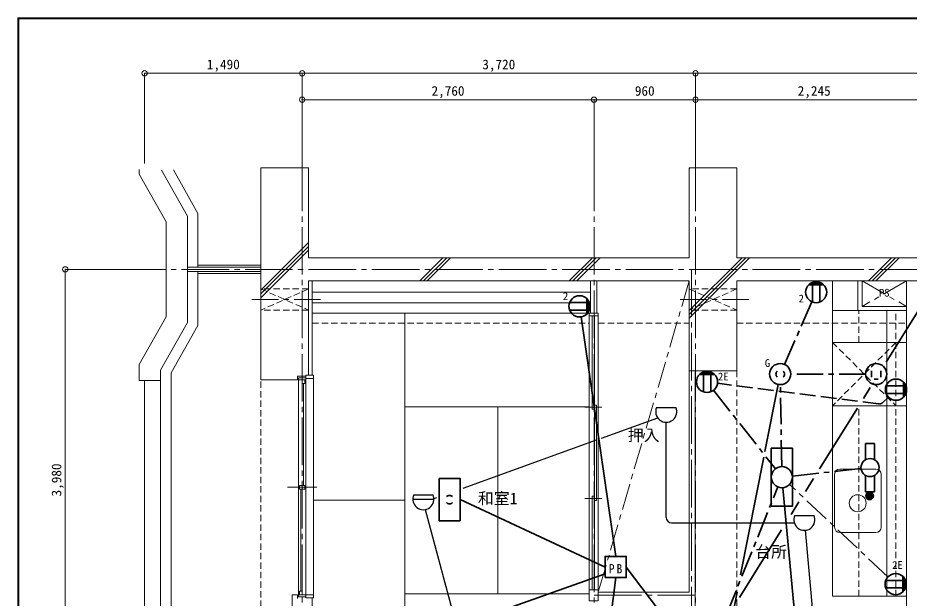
# Model space of a CAD drawing. Units: millimetres at full size, sheet at 1:50. Extents: x -9674 to 9699, y -6794 to 6791.
# Drawn here: x -9674 to -1245, y 1307 to 6791 of the extents above; entities that cross this region are included whole.
import ezdxf
from ezdxf.enums import TextEntityAlignment as Align

# ---------------------------------------------------------------- set-up
doc = ezdxf.new("R2010")
doc.units = ezdxf.units.MM
doc.header["$LTSCALE"] = 50
doc.header["$PDMODE"] = 32
doc.header["$PDSIZE"] = 50
for name, pattern in [('CHAIN1', [8, 5, -1, 1, -1]), ('CHAIN2', [12, 9, -1, 1, -1]), ('DASHED1', [1.8, 1.2, -0.6]), ('DASHED3', [4, 3, -1])]:
    doc.linetypes.add(name, pattern=pattern)
for name, color, linetype, lineweight in [('0-0_図面枠', 7, 'Continuous', 9), ('1-0_芯', 134, 'CHAIN2', 9), ('1-1_躯体', 134, 'Continuous', 9), ('1-2_間仕切', 134, 'Continuous', 9), ('1-3_建具', 134, 'Continuous', 9), ('1-4_仕上げ', 134, 'Continuous', 9), ('1-5_設備', 134, 'Continuous', 9), ('1-6_ﾊﾞﾙｺﾆｰ・階段', 134, 'Continuous', 9), ('1-7_その他', 134, 'DASHED1', 9), ('1-8_ハッチ', 134, 'Continuous', 9), ('1-B_寸法', 134, 'Continuous', 9), ('1-C_梁', 134, 'DASHED1', 9), ('2-0_芯', 2, 'Continuous', 35), ('2-E', 2, 'Continuous', 35), ('3-3', 1, 'Continuous', 25)]:
    doc.layers.add(name, color=color, linetype=linetype, lineweight=lineweight)
doc.layers.add('1-A_文字', color=134, linetype='Continuous')
doc.styles.add('ＭＳ ゴシック', font='')
doc.styles.get('ＭＳ ゴシック').set_extended_font_data('MS Gothic')

msp = doc.modelspace()

# ---------------------------------------------------------------- linework, layer by layer
at = {"layer": '0-0_図面枠'}
for p, q in [((-9673.92, 6791.43), (-9673.92, -6793.93)), ((-9672.16, 6789.66), (-9672.16, -6792.16)), ((9697.16, 6789.66), (-9672.16, 6789.66)), ((-9670.4, 6787.9), (-9670.4, -6790.4)), ((9695.4, 6787.9), (-9670.4, 6787.9)), ((-9668.64, -6788.64), (-9668.64, 6786.14)), ((-9668.64, 6786.14), (9693.64, 6786.14)), ((-9666.87, 6784.38), (-9666.87, -6786.88)), ((9691.87, 6784.38), (-9666.87, 6784.38)), ((-9665.11, 6782.61), (-9665.11, -6785.11)), ((9690.11, 6782.61), (-9665.11, 6782.61)), ((9688.35, 6780.85), (-9663.35, 6780.85)), ((-9663.35, 6780.85), (-9663.35, -6783.35))]:
    msp.add_line(p, q, dxfattribs=at)
msp.add_lwpolyline([(9698.92, -6793.93), (9698.92, 6791.43), (-9673.92, 6791.43)], dxfattribs=at)
at = {"layer": '1-0_芯'}
for p, q in [((-6985.35, 5414.44), (-6985.35, -4005.56)), ((-4225.35, 5414.44), (-4225.35, 434.44)), ((-3265.35, 5414.44), (-3265.35, -4005.56)), ((-8725.35, 4414.44), (8284.65, 4414.44)), ((-3304.35, 4414.44), (-3304.35, 434.44)), ((-4225.35, 1334.44), (-3265.35, 1334.44))]:
    msp.add_line(p, q, dxfattribs=at)
at = {"layer": '1-1_躯体'}
for p, q in [((-7375.35, 5374.44), (-6925.35, 5374.44)), ((-7375.35, 5374.44), (-7375.35, 3369.44)), ((-6925.35, 5374.44), (-6925.35, 4524.44)), ((-3325.35, 5374.44), (-3325.35, 4524.44)), ((-3325.35, 5374.44), (-2875.35, 5374.44)), ((-2875.35, 5374.44), (-2875.35, 4524.44)), ((-3325.35, 4524.44), (-6925.35, 4524.44)), ((-2875.35, 4524.44), (1624.65, 4524.44)), ((-3325.35, 4304.44), (-6925.35, 4304.44)), ((-6925.35, 4304.44), (-6925.35, 3414.44)), ((-2875.35, 4304.44), (-2875.35, 3454.44)), ((-2875.35, 4304.44), (-1120.35, 4304.44)), ((-7030.35, 3404.44), (-7030.35, 3369.44)), ((-6950.35, 3404.44), (-7030.35, 3404.44)), ((-7030.35, 3369.44), (-7375.35, 3369.44)), ((-7030.35, 1304.44), (-7030.35, 1339.44))]:
    msp.add_line(p, q, dxfattribs=at)
for points in [[(-3325.35, 4304.44), (-3325.35, 3454.44), (-2875.35, 3454.44)], [(-7030.35, 1339.44), (-7080.35, 1339.44), (-7080.35, 379.44)]]:
    msp.add_lwpolyline(points, dxfattribs=at)
at = {"layer": '1-2_間仕切'}
for p, q in [((-4257.85, 4304.44), (-4257.85, 3999.44)), ((-4197.85, 4304.44), (-4197.85, 3999.44)), ((-1730.35, 4024.44), (-1730.35, 4304.44)), ((-1690.35, 4064.44), (-1690.35, 4304.44)), ((-1690.35, 4064.44), (-1270.35, 4064.44)), ((-1730.35, 4024.44), (-1270.35, 4024.44)), ((-3325.35, 3454.44), (-3325.35, 1364.44)), ((-4185.35, 1364.44), (-3325.35, 1364.44))]:
    msp.add_line(p, q, dxfattribs=at)
at = {"layer": '1-3_建具'}
for p, q in [((-4270.35, 3999.44), (-4185.35, 3999.44)), ((-4270.35, 3999.44), (-4270.35, 3974.44)), ((-4270.35, 3974.44), (-4185.35, 3974.44)), ((-4270.35, 3974.44), (-4270.35, 1386.94)), ((-4242.01, 3091.94), (-4242.01, 3974.44)), ((-4222.01, 3974.44), (-4222.01, 3091.94)), ((-4185.35, 3999.44), (-4185.35, 3974.44)), ((-4185.35, 1386.94), (-4185.35, 3974.44)), ((-7020.35, 3389.44), (-7020.35, 3354.44)), ((-7020.35, 3389.44), (-6950.35, 3389.44)), ((-6950.35, 3414.44), (-6950.35, 3384.44)), ((-6878.35, 3414.44), (-6950.35, 3414.44)), ((-6950.35, 3354.44), (-6950.35, 3389.44)), ((-6878.35, 1339.44), (-6878.35, 3384.44)), ((-3270.35, 3454.44), (-3270.35, 479.44)), ((-6950.35, 3369.44), (-7020.35, 3369.44)), ((-7020.35, 3354.44), (-7020.35, 1354.44)), ((-6985.35, 3334.44), (-6985.35, 3369.44)), ((-6985.35, 3334.44), (-6961.35, 3334.44)), ((-6973.35, 3334.44), (-6973.35, 2371.94)), ((-6961.35, 3334.44), (-6961.35, 3369.44)), ((-6950.35, 3354.44), (-6950.35, 1339.44)), ((-4222.01, 3131.94), (-4202.01, 3131.94)), ((-4222.01, 3131.94), (-4222.01, 2229.44)), ((-4202.01, 2229.44), (-4202.01, 3131.94)), ((-4312.01, 3111.94), (-4152.01, 3111.94)), ((-4242.01, 3091.94), (-4222.01, 3091.94)), ((-7009.35, 2336.94), (-7009.35, 2371.94)), ((-6985.35, 2336.94), (-6985.35, 2371.94)), ((-7123.83, 2354.44), (-6846.87, 2354.44)), ((-6961.35, 2336.94), (-7009.35, 2336.94)), ((-6997.35, 2336.94), (-6997.35, 1374.44)), ((-4312.01, 2249.44), (-4152.01, 2249.44)), ((-4242.01, 2269.44), (-4222.01, 2269.44)), ((-4242.01, 1386.94), (-4242.01, 2269.44)), ((-4222.01, 2269.44), (-4222.01, 1386.94)), ((-4222.01, 2229.44), (-4202.01, 2229.44)), ((-7020.35, 1319.44), (-7020.35, 1354.44)), ((-7009.35, 1374.44), (-6985.35, 1374.44)), ((-7009.35, 1374.44), (-7009.35, 1339.44)), ((-6985.35, 1374.44), (-6985.35, 1339.44)), ((-6950.35, 1354.44), (-6950.35, 1319.44)), ((-4270.35, 1386.94), (-4185.35, 1386.94)), ((-4185.35, 1386.94), (-4185.35, 1281.94)), ((-6950.35, 1339.44), (-7020.35, 1339.44)), ((-7020.35, 1319.44), (-6950.35, 1319.44)), ((-6950.35, 1309.44), (-6950.35, 1339.44)), ((-6878.35, 1309.44), (-6950.35, 1309.44))]:
    msp.add_line(p, q, dxfattribs=at)
for points in [[(-6878.35, 3414.44), (-6878.35, 3384.44), (-6950.35, 3384.44)], [(-6961.35, 2336.94), (-6961.35, 2371.94), (-7009.35, 2371.94)], [(-4270.35, 1386.94), (-4270.35, 1281.94), (-4185.35, 1281.94)], [(-6878.35, 1309.44), (-6878.35, 1339.44), (-6950.35, 1339.44)]]:
    msp.add_lwpolyline(points, dxfattribs=at)
at = {"layer": '1-4_仕上げ'}
for p, q in [((-1970.35, 4024.44), (-1970.35, 4304.44)), ((-6890.35, 4199.44), (-4257.85, 4199.44)), ((-6890.35, 4099.44), (-4257.85, 4099.44)), ((-6890.35, 3999.44), (-4257.85, 3999.44)), ((-6012.85, 3999.44), (-6012.85, 464.44)), ((-6012.85, 3115.69), (-4270.35, 3115.69)), ((-5135.35, 3115.69), (-5135.35, 1348.19)), ((-6878.35, 2231.94), (-6012.85, 2231.94)), ((-6012.85, 1348.19), (-4270.35, 1348.19))]:
    msp.add_line(p, q, dxfattribs=at)
at = {"layer": '1-5_設備'}
for p, q in [((-1270.35, 4024.44), (-1970.35, 4024.44)), ((-1455.35, 1324.44), (-1455.35, 4024.44)), ((-1270.35, 3724.44), (-1970.35, 3724.44)), ((-1270.35, 3124.44), (-1970.35, 3124.44)), ((-1950.35, 2477.03), (-1950.35, 1977.03)), ((-1560.35, 2527.03), (-1900.35, 2527.03)), ((-1510.35, 1977.03), (-1510.35, 2477.03)), ((-1560.35, 1927.03), (-1900.35, 1927.03))]:
    msp.add_line(p, q, dxfattribs=at)
at = {"layer": '1-5_設備', "linetype": 'DASHED1'}
for p, q in [((-1720.35, 3724.44), (-1720.35, 4024.44)), ((-1370.35, 1324.44), (-1370.35, 4024.44)), ((-1970.35, 3724.44), (-1370.35, 3124.44)), ((-1370.35, 3724.44), (-1970.35, 3124.44)), ((-1720.35, 1324.44), (-1720.35, 3124.44))]:
    msp.add_line(p, q, dxfattribs=at)
at = {"layer": '1-5_設備'}
msp.add_lwpolyline([(-1270.35, 1324.44), (-1970.35, 1324.44), (-1970.35, 4024.44)], dxfattribs=at)
msp.add_circle((-1731.98, 2203.66), 80, dxfattribs=at)
for centre, start, end in [((-1900.35, 2477.03), 90, 180), ((-1560.35, 2477.03), 0, 90), ((-1900.35, 1977.03), 180, 270), ((-1560.35, 1977.03), 270, 0)]:
    msp.add_arc(centre, 50, start, end, dxfattribs=at)
at = {"layer": '1-6_ﾊﾞﾙｺﾆｰ・階段'}
for p, q in [((-8525.35, 5314.44), (-8525.35, 5357.48)), ((-8316.35, 5351.28), (-8070.35, 4917.17)), ((-8203.19, 5354.43), (-7970.35, 4943.53)), ((-8070.35, 4917.17), (-8070.35, 3911.71)), ((-7970.35, 4943.53), (-7970.35, 4434.44)), ((-7375.35, 4434.44), (-8070.35, 4434.44)), ((-7375.35, 4394.44), (-8070.35, 4394.44)), ((-7375.35, 4454.44), (-7970.35, 4454.44)), ((-7970.35, 4394.44), (-7970.35, 3885.35)), ((-7375.35, 4374.44), (-7970.35, 4374.44)), ((-8525.35, 3514.44), (-8270.35, 3964.44)), ((-8325.35, 3461.71), (-8070.35, 3911.71)), ((-8225.35, 3435.35), (-7970.35, 3885.35)), ((-8525.35, 3514.44), (-8525.35, 3364.44)), ((-8325.35, 3461.71), (-8325.35, 3364.44)), ((-8225.35, 3435.35), (-8225.35, -2615.56)), ((-8525.35, 3364.44), (-8325.35, 3364.44))]:
    msp.add_line(p, q, dxfattribs=at)
for points in [[(-8525.35, 5314.44), (-8270.35, 4864.44), (-8270.35, 3964.44)], [(-8475.35, 3364.44), (-8475.35, -3115.56), (-7525.35, -3115.56)], [(-8325.35, 3364.44), (-8325.35, -2965.56), (-7525.35, -2965.56)]]:
    msp.add_lwpolyline(points, dxfattribs=at)
at = {"layer": '1-7_その他', "linetype": 'CHAIN1'}
for p, q in [((-3325.35, 4304.44), (-4185.35, 1364.44)), ((-1690.35, 4304.44), (-1270.35, 4064.44)), ((-1270.35, 4304.44), (-1690.35, 4064.44)), ((-6810.35, 4129.44), (-7475.35, 4129.44)), ((-2760.35, 4129.44), (-3425.35, 4129.44))]:
    msp.add_line(p, q, dxfattribs=at)
at = {"layer": '1-7_その他'}
for p, q in [((-6925.35, 4229.44), (-7375.35, 4229.44)), ((-7375.35, 4229.44), (-6925.35, 4029.44)), ((-6925.35, 4229.44), (-7375.35, 4029.44)), ((-2875.35, 4229.44), (-3325.35, 4229.44)), ((-3325.35, 4229.44), (-2875.35, 4029.44)), ((-2875.35, 4229.44), (-3325.35, 4029.44)), ((-6925.35, 4029.44), (-7375.35, 4029.44)), ((-2875.35, 4029.44), (-3325.35, 4029.44))]:
    msp.add_line(p, q, dxfattribs=at)
at = {"layer": '1-8_ハッチ'}
for p, q in [((-3325.35, 5367.78), (-3318.69, 5374.44)), ((-7375.35, 4216.92), (-6925.35, 4666.92)), ((-7375.35, 4181.57), (-6925.35, 4631.57)), ((-7375.35, 4146.21), (-6925.35, 4596.21)), ((-5873.62, 4304.44), (-5653.62, 4524.44)), ((-5838.26, 4304.44), (-5618.26, 4524.44)), ((-5802.91, 4304.44), (-5582.91, 4524.44)), ((-4459.4, 4304.44), (-4239.4, 4524.44)), ((-4424.05, 4304.44), (-4204.05, 4524.44)), ((-4388.69, 4304.44), (-4168.69, 4524.44)), ((-3325.35, 3953.57), (-2754.48, 4524.44)), ((-3325.35, 3988.93), (-2789.83, 4524.44)), ((-3325.35, 4024.28), (-2825.19, 4524.44)), ((-1630.98, 4304.44), (-1410.98, 4524.44)), ((-1595.62, 4304.44), (-1375.62, 4524.44)), ((-1560.27, 4304.44), (-1340.27, 4524.44)), ((-6890.35, 4304.44), (-6890.35, 3414.44)), ((-1270.35, 404.44), (-1270.35, 4304.44)), ((-6890.35, 1309.44), (-6890.35, 404.44))]:
    msp.add_line(p, q, dxfattribs=at)
at = {"layer": '1-B_寸法'}
for p, q in [((-8475.35, 5414.44), (-8475.35, 6267.85)), ((-8475.35, 6267.85), (-6985.35, 6267.85)), ((-6985.35, 6267.85), (-3265.35, 6267.85)), ((-6985.35, 6267.85), (-6985.35, 5414.44)), ((-3265.35, 6267.85), (1684.65, 6267.85)), ((-3265.35, 6267.85), (-3265.35, 5414.44)), ((-4225.35, 6017.85), (-6985.35, 6017.85)), ((-3265.35, 6017.85), (-4225.35, 6017.85)), ((-4225.35, 5414.44), (-4225.35, 6017.85)), ((-1020.35, 6017.85), (-3265.35, 6017.85)), ((-9225.35, 4414.44), (-9225.35, 434.44)), ((-9225.35, 4414.44), (-8725.35, 4414.44))]:
    msp.add_line(p, q, dxfattribs=at)
for p in [(-8475.35, 6267.85), (-6985.35, 6267.85), (-3265.35, 6267.85), (-6985.35, 6017.85), (-4225.35, 6017.85), (-3265.35, 6017.85), (-9225.35, 4414.44)]:
    msp.add_point(p, dxfattribs=at)
at = {"layer": '1-C_梁'}
for p, q in [((-6890.35, 3904.44), (-4270.35, 3904.44)), ((-4185.35, 3904.44), (-3325.35, 3904.44)), ((-2875.35, 3904.44), (-1270.35, 3904.44)), ((-2875.35, 3454.44), (-2875.35, 479.44)), ((-7375.35, 3354.44), (-7375.35, -1960.56))]:
    msp.add_line(p, q, dxfattribs=at)
at = {"layer": '2-0_芯'}
for p, q in [((-2053.37, 4268.89), (-2196.2, 4268.89)), ((-2056.44, 4271.89), (-2193.13, 4271.89)), ((-2063.48, 4277.89), (-2186.09, 4277.89)), ((-2072.11, 4283.89), (-2177.46, 4283.89)), ((-2083.32, 4289.89), (-2166.25, 4289.89)), ((-2159.79, 4292.57), (-2159.79, 4105.18)), ((-2100.46, 4295.89), (-2149.11, 4295.89)), ((-2089.79, 4292.57), (-2089.79, 4105.18)), ((-4292.21, 4136.44), (-4292.21, 3993.61)), ((-4289.21, 4133.36), (-4289.21, 3996.68)), ((-4455.92, 4100.02), (-4268.53, 4100.02)), ((-4283.21, 4126.33), (-4283.21, 4003.71)), ((-4277.21, 4117.7), (-4277.21, 4012.34)), ((-4271.21, 4106.49), (-4271.21, 4023.56)), ((-4265.21, 4089.34), (-4265.21, 4040.7)), ((-4455.92, 4030.02), (-4268.53, 4030.02)), ((-4019.9, 1700.69), (-4347.9, 3966.03)), ((-3084.78, 3420.77), (-3227.61, 3420.77)), ((-3087.85, 3423.78), (-3224.53, 3423.78)), ((-3094.88, 3429.78), (-3217.5, 3429.78)), ((-3103.51, 3435.78), (-3208.87, 3435.78)), ((-3114.73, 3441.78), (-3197.66, 3441.78)), ((-3191.19, 3444.45), (-3191.19, 3257.06)), ((-3131.87, 3447.78), (-3180.51, 3447.78)), ((-3121.19, 3444.45), (-3121.19, 3257.06)), ((-2609.06, 2692.03), (-2483.85, 3326.53)), ((-1463.57, 3312.62), (-1276.18, 3312.62)), ((-1299.86, 3349.03), (-1299.86, 3206.2)), ((-1296.86, 3345.96), (-1296.86, 3209.28)), ((-1290.86, 3338.93), (-1290.86, 3216.31)), ((-1284.86, 3330.3), (-1284.86, 3224.94)), ((-1278.86, 3319.08), (-1278.86, 3236.15)), ((-1272.86, 3301.94), (-1272.86, 3253.3)), ((-1463.57, 3242.62), (-1276.18, 3242.62)), ((-2548.72, 2723.47), (-2348.73, 2723.47)), ((-2548.72, 2723.47), (-2548.72, 2177.49)), ((-2348.73, 2723.47), (-2348.73, 2177.49)), ((-2838.62, 1528.79), (-2619.62, 2638.52)), ((-5691.08, 2438.54), (-5691.08, 2038.54)), ((-2439.48, 2350.91), (-2128.67, -996.93)), ((-1648.69, 2295.64), (-1648.69, 2252.44)), ((-1639.09, 2304.5), (-1639.09, 2243.58)), ((-1629.48, 2308.74), (-1629.48, 2239.34)), ((-1619.88, 2310.05), (-1619.88, 2238.03)), ((-1610.28, 2308.74), (-1610.28, 2239.34)), ((-1600.68, 2304.5), (-1600.68, 2243.58)), ((-1591.08, 2295.64), (-1591.08, 2252.44)), ((-5491.08, 2238.54), (-4119.9, 1600.69)), ((-2548.72, 2177.49), (-2348.73, 2177.49)), ((-5691.08, 2038.54), (-5491.08, 2038.54)), ((-6399.37, 731.71), (-4119.9, 1537.19)), ((-3919.9, 1600.69), (-3301.99, 780.92)), ((-4102.45, 852.96), (-4019.9, 1500.69)), ((-1467.19, 1474.47), (-1279.79, 1474.47)), ((-1303.48, 1510.89), (-1303.48, 1368.06)), ((-1300.47, 1507.82), (-1300.47, 1371.13)), ((-1294.47, 1500.78), (-1294.47, 1378.16)), ((-1288.47, 1492.15), (-1288.47, 1386.79)), ((-1282.47, 1480.94), (-1282.47, 1398.01)), ((-1276.47, 1463.79), (-1276.47, 1415.15)), ((-3043.17, 492.24), (-2871.41, 1362.63)), ((-1467.19, 1404.47), (-1279.79, 1404.47))]:
    msp.add_line(p, q, dxfattribs=at)
at = {"layer": '2-0_芯', "linetype": 'CHAIN1'}
for p, q in [((-2164.97, 4107.28), (-2424.31, 3516.2)), ((-1657.36, 3424.63), (-2364.5, 3424.63)), ((-2450.34, 2550.46), (-2462.87, 3324.65)), ((-3094.39, 3272.12), (-2510.51, 2529.1)), ((-2349.32, 2461.3), (-1700.21, 2531.93)), ((-1446.36, 1507.99), (-2375.88, 2381.98)), ((-3125.74, 771.91), (-2486.13, 2357.74))]:
    msp.add_line(p, q, dxfattribs=at)
at = {"layer": '2-0_芯'}
msp.add_lwpolyline([(-5691.08, 2438.54), (-5491.08, 2438.54), (-5491.08, 2038.54)], dxfattribs=at)
for centre, radius in [((-2124.79, 4198.88), 100.02), ((-4362.23, 4065.02), 100.02), ((-2464.49, 3424.63), 100), ((-1557.36, 3424.63), 100), ((-3156.19, 3350.76), 100.02), ((-1369.87, 3277.62), 100.02), ((-2448.73, 2450.48), 100), ((-1619.88, 2274.04), 36.01), ((-1373.49, 1439.47), 100.02)]:
    msp.add_circle(centre, radius, dxfattribs=at)
for centre, start, end in [((-2464.41, 3424.63), 134.60828, 225.39175), ((-2464.57, 3424.63), 314.60828, 45.39175), ((-5591.08, 2238.46), 44.60828, 135.39175), ((-5591.08, 2238.61), 224.60828, 315.39175)]:
    msp.add_arc(centre, 40.08, start, end, dxfattribs=at)
at = {"layer": '2-E', "color": 3}
for p, q in [((-1462.41, 3538.2), (-483.88, 5105.73)), ((-1676.52, 3195.21), (-1612.4, 3297.93)), ((-2092.6, 2528.68), (-1735.03, 3101.49)), ((-2226.47, 2314.24), (-2149.48, 2437.57)), ((-2361.42, 2098.06), (-2287.51, 2216.45)), ((-2851.05, 1313.71), (-2451.44, 1953.84))]:
    msp.add_line(p, q, dxfattribs=at)
at = {"layer": '2-E'}
for p, q in [((-1600.43, 3454.63), (-1600.43, 3394.63)), ((-1537.36, 3375.29), (-1577.36, 3375.29)), ((-1514.29, 3454.63), (-1514.29, 3394.63)), ((-1572.43, 2769.23), (-1657.95, 2769.23)), ((-1657.95, 2769.23), (-1657.95, 2615.24)), ((-1572.43, 2615.24), (-1572.43, 2769.23)), ((-1657.95, 2467.13), (-1657.95, 2313.14)), ((-1572.43, 2313.14), (-1572.43, 2467.13)), ((-1657.95, 2313.14), (-1572.43, 2313.14))]:
    msp.add_line(p, q, dxfattribs=at)
at = {"layer": '2-E', "linetype": 'DASHED3'}
for p, q in [((-1535.44, 3142.31), (-3056.99, 3338)), ((-1494.11, 3156.15), (-1441.39, 3207.7))]:
    msp.add_line(p, q, dxfattribs=at)
at = {"layer": '2-E'}
msp.add_lwpolyline([(-4119.9, 1500.69), (-3919.9, 1500.69), (-3919.9, 1700.69), (-4119.9, 1700.69)], close=True, dxfattribs=at)
msp.add_circle((-1615.19, 2541.19), 85.52, dxfattribs=at)
at = {"layer": '2-E', "linetype": 'DASHED3'}
msp.add_arc((-1529.07, 3191.9), 50, 262.67133, 314.3537, dxfattribs=at)
at = {"layer": '3-3'}
for p, q in [((-3634.26, 3109.49), (-3450.89, 3109.49)), ((-4153.16, 2819.76), (-3623.31, 3010.43)), ((-3542.58, 2068.62), (-3542.58, 2969.46)), ((-5464.05, 2348.04), (-4201.74, 2802.28)), ((-5930.63, 2283.15), (-5747.26, 2283.15)), ((-5938.96, 2243.14), (-5738.92, 2243.14)), ((-5739.09, 2249.07), (-5711.87, 2258.86)), ((-5820.62, 2144.81), (-5535.25, 1080.48)), ((-2327.91, 2088.64), (-2144.54, 2088.64)), ((-3492.58, 2018.62), (-2331.64, 2018.62)), ((-2229.83, 1948.81), (-2054.94, 39.4))]:
    msp.add_line(p, q, dxfattribs=at)
for centre, radius, start, end in [((-3542.58, 3069.49), 100.03, 156.4305, 23.56947), ((-5838.94, 2243.15), 100.03, 156.4305, 23.56947), ((-3492.58, 2068.62), 50, 180, 270), ((-2236.22, 2048.64), 100.03, 156.4305, 23.56947)]:
    msp.add_arc(centre, radius, start, end, dxfattribs=at)

# ---------------------------------------------------------------- texts
at = {"layer": '1-A_文字', "style": 'ＭＳ ゴシック'}
for s, height, p in [('PS', 73.31, (-1530.35, 4134.44)), ('押入', 110, (-3905.35, 2759.44)), ('和室1', 110, (-5323.05, 2161.63)), ('台所', 110, (-2700.83, 1657.28))]:
    msp.add_text(s, height=height, dxfattribs=at).set_placement(p, align=Align.BOTTOM_LEFT)
at = {"layer": '1-B_寸法', "style": 'ＭＳ ゴシック'}
for s, p in [('1,490', (-7886.6, 6277.85)), ('3,720', (-5281.6, 6277.85)), ('2,760', (-5761.6, 6027.85)), ('960', (-3839.1, 6027.85)), ('2,245', (-2299.1, 6027.85))]:
    msp.add_text(s, height=91.64, dxfattribs=at).set_placement(p, align=Align.BOTTOM_LEFT)
msp.add_text('3,980', height=91.64, rotation=90, dxfattribs=at).set_placement((-9235.35, 2268.19), align=Align.BOTTOM_LEFT)
at = {"layer": '2-0_芯', "color": 7, "style": 'ＭＳ ゴシック'}
for s, p in [('2', (-4519.07, 4102.77)), ('2', (-2289.7, 4080.6)), ('2E', (-3052.81, 3343.03)), ('2E', (-1405.85, 1561.4))]:
    msp.add_text(s, height=73.31, dxfattribs=at).set_placement(p, align=Align.BOTTOM_LEFT)
at = {"layer": '2-E', "color": 7, "style": 'ＭＳ ゴシック'}
msp.add_text('G', height=73.31, dxfattribs=at).set_placement((-2610.35, 3470.18), align=Align.BOTTOM_LEFT)
at = {"layer": '2-E', "color": 7, "insert": (-4084.9, 1540.69), "char_height": 87.98, "attachment_point": 7, "style": 'ＭＳ ゴシック'}
msp.add_mtext('\\T1.36;\\W0.9;PB', dxfattribs=at)

doc.saveas('drawing.dxf')
